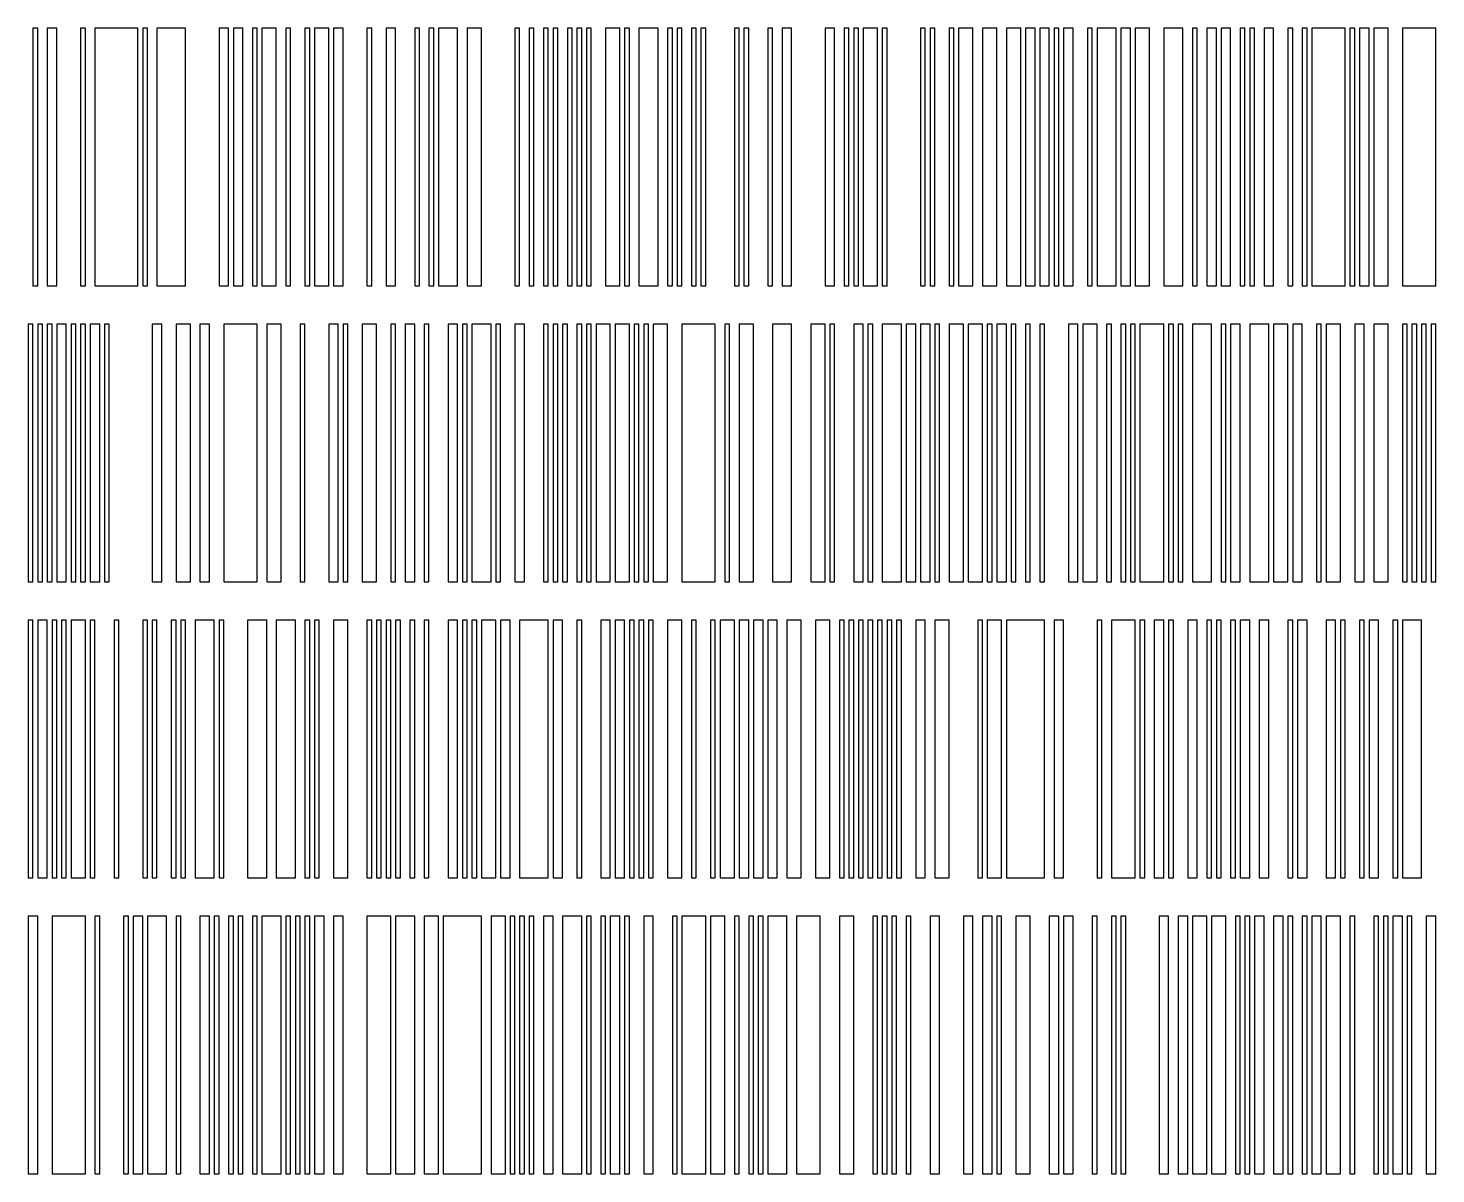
# Model space of a CAD drawing. Header units: metres. Extents: x -130 to 130, y -130 to 130.
# Drawn here: x -130 to -56.2, y -6.5 to 53.5 of the extents above; entities that cross this region are included whole.
import ezdxf

# ---------------------------------------------------------------- set-up
doc = ezdxf.new("R2010")
doc.units = ezdxf.units.M

msp = doc.modelspace()

# ---------------------------------------------------------------- linework, layer by layer
for points in [[(-129.75, 40), (-129.5, 40), (-129.5, 53.5), (-129.75, 53.5), (-129.75, 40)], [(-129, 40), (-128.5, 40), (-128.5, 53.5), (-129, 53.5), (-129, 40)], [(-127.25, 40), (-127, 40), (-127, 53.5), (-127.25, 53.5), (-127.25, 40)], [(-126.5, 40), (-124.25, 40), (-124.25, 53.5), (-126.5, 53.5), (-126.5, 40)], [(-124, 40), (-123.75, 40), (-123.75, 53.5), (-124, 53.5), (-124, 40)], [(-123.25, 40), (-121.75, 40), (-121.75, 53.5), (-123.25, 53.5), (-123.25, 40)], [(-120, 40), (-119.5, 40), (-119.5, 53.5), (-120, 53.5), (-120, 40)], [(-119.25, 40), (-118.75, 40), (-118.75, 53.5), (-119.25, 53.5), (-119.25, 40)], [(-118.25, 40), (-118, 40), (-118, 53.5), (-118.25, 53.5), (-118.25, 40)], [(-117.75, 40), (-117, 40), (-117, 53.5), (-117.75, 53.5), (-117.75, 40)], [(-116.5, 40), (-116.25, 40), (-116.25, 53.5), (-116.5, 53.5), (-116.5, 40)], [(-115.5, 40), (-115.25, 40), (-115.25, 53.5), (-115.5, 53.5), (-115.5, 40)], [(-115, 40), (-114.25, 40), (-114.25, 53.5), (-115, 53.5), (-115, 40)], [(-114, 40), (-113.5, 40), (-113.5, 53.5), (-114, 53.5), (-114, 40)], [(-112.25, 40), (-112, 40), (-112, 53.5), (-112.25, 53.5), (-112.25, 40)], [(-111.25, 40), (-110.75, 40), (-110.75, 53.5), (-111.25, 53.5), (-111.25, 40)], [(-109.75, 40), (-109.5, 40), (-109.5, 53.5), (-109.75, 53.5), (-109.75, 40)], [(-109, 40), (-108.75, 40), (-108.75, 53.5), (-109, 53.5), (-109, 40)], [(-108.5, 40), (-107.5, 40), (-107.5, 53.5), (-108.5, 53.5), (-108.5, 40)], [(-107, 40), (-106.25, 40), (-106.25, 53.5), (-107, 53.5), (-107, 40)], [(-104.5, 40), (-104.25, 40), (-104.25, 53.5), (-104.5, 53.5), (-104.5, 40)], [(-103.75, 40), (-103.5, 40), (-103.5, 53.5), (-103.75, 53.5), (-103.75, 40)], [(-103, 40), (-102.75, 40), (-102.75, 53.5), (-103, 53.5), (-103, 40)], [(-102.5, 40), (-102.25, 40), (-102.25, 53.5), (-102.5, 53.5), (-102.5, 40)], [(-101.75, 40), (-101.5, 40), (-101.5, 53.5), (-101.75, 53.5), (-101.75, 40)], [(-101.25, 40), (-101, 40), (-101, 53.5), (-101.25, 53.5), (-101.25, 40)], [(-100.75, 40), (-100.5, 40), (-100.5, 53.5), (-100.75, 53.5), (-100.75, 40)], [(-99.75, 40), (-99, 40), (-99, 53.5), (-99.75, 53.5), (-99.75, 40)], [(-98.75, 40), (-98.5, 40), (-98.5, 53.5), (-98.75, 53.5), (-98.75, 40)], [(-98, 40), (-97, 40), (-97, 53.5), (-98, 53.5), (-98, 40)], [(-96.5, 40), (-96.25, 40), (-96.25, 53.5), (-96.5, 53.5), (-96.5, 40)], [(-96, 40), (-95.75, 40), (-95.75, 53.5), (-96, 53.5), (-96, 40)], [(-95.25, 40), (-95, 40), (-95, 53.5), (-95.25, 53.5), (-95.25, 40)], [(-94.75, 40), (-94.5, 40), (-94.5, 53.5), (-94.75, 53.5), (-94.75, 40)], [(-93, 40), (-92.75, 40), (-92.75, 53.5), (-93, 53.5), (-93, 40)], [(-92.5, 40), (-92.25, 40), (-92.25, 53.5), (-92.5, 53.5), (-92.5, 40)], [(-91.25, 40), (-91, 40), (-91, 53.5), (-91.25, 53.5), (-91.25, 40)], [(-90.5, 40), (-90, 40), (-90, 53.5), (-90.5, 53.5), (-90.5, 40)], [(-88.25, 40), (-87.75, 40), (-87.75, 53.5), (-88.25, 53.5), (-88.25, 40)], [(-87.25, 40), (-87, 40), (-87, 53.5), (-87.25, 53.5), (-87.25, 40)], [(-86.75, 40), (-86.5, 40), (-86.5, 53.5), (-86.75, 53.5), (-86.75, 40)], [(-86.25, 40), (-85.5, 40), (-85.5, 53.5), (-86.25, 53.5), (-86.25, 40)], [(-85.25, 40), (-85, 40), (-85, 53.5), (-85.25, 53.5), (-85.25, 40)], [(-83.25, 40), (-83, 40), (-83, 53.5), (-83.25, 53.5), (-83.25, 40)], [(-82.75, 40), (-82.5, 40), (-82.5, 53.5), (-82.75, 53.5), (-82.75, 40)], [(-81.75, 40), (-81.5, 40), (-81.5, 53.5), (-81.75, 53.5), (-81.75, 40)], [(-81.25, 40), (-80.5, 40), (-80.5, 53.5), (-81.25, 53.5), (-81.25, 40)], [(-80, 40), (-79.25, 40), (-79.25, 53.5), (-80, 53.5), (-80, 40)], [(-78.75, 40), (-78, 40), (-78, 53.5), (-78.75, 53.5), (-78.75, 40)], [(-77.75, 40), (-77.25, 40), (-77.25, 53.5), (-77.75, 53.5), (-77.75, 40)], [(-77, 40), (-76.5, 40), (-76.5, 53.5), (-77, 53.5), (-77, 40)], [(-76.25, 40), (-76, 40), (-76, 53.5), (-76.25, 53.5), (-76.25, 40)], [(-75.75, 40), (-75.25, 40), (-75.25, 53.5), (-75.75, 53.5), (-75.75, 40)], [(-74.5, 40), (-74.25, 40), (-74.25, 53.5), (-74.5, 53.5), (-74.5, 40)], [(-74, 40), (-73, 40), (-73, 53.5), (-74, 53.5), (-74, 40)], [(-72.75, 40), (-72.25, 40), (-72.25, 53.5), (-72.75, 53.5), (-72.75, 40)], [(-72, 40), (-71.25, 40), (-71.25, 53.5), (-72, 53.5), (-72, 40)], [(-70.5, 40), (-69.5, 40), (-69.5, 53.5), (-70.5, 53.5), (-70.5, 40)], [(-69, 40), (-68.75, 40), (-68.75, 53.5), (-69, 53.5), (-69, 40)], [(-68.25, 40), (-67.75, 40), (-67.75, 53.5), (-68.25, 53.5), (-68.25, 40)], [(-67.5, 40), (-67, 40), (-67, 53.5), (-67.5, 53.5), (-67.5, 40)], [(-66.5, 40), (-66.25, 40), (-66.25, 53.5), (-66.5, 53.5), (-66.5, 40)], [(-66, 40), (-65.75, 40), (-65.75, 53.5), (-66, 53.5), (-66, 40)], [(-65.25, 40), (-64.75, 40), (-64.75, 53.5), (-65.25, 53.5), (-65.25, 40)], [(-64, 40), (-63.75, 40), (-63.75, 53.5), (-64, 53.5), (-64, 40)], [(-63.25, 40), (-63, 40), (-63, 53.5), (-63.25, 53.5), (-63.25, 40)], [(-62.75, 40), (-61, 40), (-61, 53.5), (-62.75, 53.5), (-62.75, 40)], [(-60.75, 40), (-60.5, 40), (-60.5, 53.5), (-60.75, 53.5), (-60.75, 40)], [(-60.25, 40), (-59.75, 40), (-59.75, 53.5), (-60.25, 53.5), (-60.25, 40)], [(-59.5, 40), (-58.75, 40), (-58.75, 53.5), (-59.5, 53.5), (-59.5, 40)], [(-58, 40), (-56.25, 40), (-56.25, 53.5), (-58, 53.5), (-58, 40)], [(-130, 24.5), (-129.75, 24.5), (-129.75, 38), (-130, 38), (-130, 24.5)], [(-129.5, 24.5), (-129.25, 24.5), (-129.25, 38), (-129.5, 38), (-129.5, 24.5)], [(-129, 24.5), (-128.75, 24.5), (-128.75, 38), (-129, 38), (-129, 24.5)], [(-128.5, 24.5), (-128, 24.5), (-128, 38), (-128.5, 38), (-128.5, 24.5)], [(-127.75, 24.5), (-127.5, 24.5), (-127.5, 38), (-127.75, 38), (-127.75, 24.5)], [(-127.25, 24.5), (-127, 24.5), (-127, 38), (-127.25, 38), (-127.25, 24.5)], [(-126.75, 24.5), (-126.25, 24.5), (-126.25, 38), (-126.75, 38), (-126.75, 24.5)], [(-126, 24.5), (-125.75, 24.5), (-125.75, 38), (-126, 38), (-126, 24.5)], [(-123.5, 24.5), (-123, 24.5), (-123, 38), (-123.5, 38), (-123.5, 24.5)], [(-122.25, 24.5), (-121.5, 24.5), (-121.5, 38), (-122.25, 38), (-122.25, 24.5)], [(-121, 24.5), (-120.5, 24.5), (-120.5, 38), (-121, 38), (-121, 24.5)], [(-119.75, 24.5), (-118, 24.5), (-118, 38), (-119.75, 38), (-119.75, 24.5)], [(-117.5, 24.5), (-116.75, 24.5), (-116.75, 38), (-117.5, 38), (-117.5, 24.5)], [(-115.75, 24.5), (-115.5, 24.5), (-115.5, 38), (-115.75, 38), (-115.75, 24.5)], [(-114.25, 24.5), (-113.75, 24.5), (-113.75, 38), (-114.25, 38), (-114.25, 24.5)], [(-113.5, 24.5), (-113.25, 24.5), (-113.25, 38), (-113.5, 38), (-113.5, 24.5)], [(-112.5, 24.5), (-111.75, 24.5), (-111.75, 38), (-112.5, 38), (-112.5, 24.5)], [(-111, 24.5), (-110.75, 24.5), (-110.75, 38), (-111, 38), (-111, 24.5)], [(-110.25, 24.5), (-109.75, 24.5), (-109.75, 38), (-110.25, 38), (-110.25, 24.5)], [(-109.25, 24.5), (-109, 24.5), (-109, 38), (-109.25, 38), (-109.25, 24.5)], [(-108, 24.5), (-107.5, 24.5), (-107.5, 38), (-108, 38), (-108, 24.5)], [(-107.25, 24.5), (-107, 24.5), (-107, 38), (-107.25, 38), (-107.25, 24.5)], [(-106.75, 24.5), (-105.75, 24.5), (-105.75, 38), (-106.75, 38), (-106.75, 24.5)], [(-105.5, 24.5), (-105.25, 24.5), (-105.25, 38), (-105.5, 38), (-105.5, 24.5)], [(-104.5, 24.5), (-104, 24.5), (-104, 38), (-104.5, 38), (-104.5, 24.5)], [(-103, 24.5), (-102.75, 24.5), (-102.75, 38), (-103, 38), (-103, 24.5)], [(-102.5, 24.5), (-102.25, 24.5), (-102.25, 38), (-102.5, 38), (-102.5, 24.5)], [(-102, 24.5), (-101.75, 24.5), (-101.75, 38), (-102, 38), (-102, 24.5)], [(-101.25, 24.5), (-101, 24.5), (-101, 38), (-101.25, 38), (-101.25, 24.5)], [(-100.75, 24.5), (-100.5, 24.5), (-100.5, 38), (-100.75, 38), (-100.75, 24.5)], [(-100.25, 24.5), (-99.5, 24.5), (-99.5, 38), (-100.25, 38), (-100.25, 24.5)], [(-99.25, 24.5), (-98.5, 24.5), (-98.5, 38), (-99.25, 38), (-99.25, 24.5)], [(-98.25, 24.5), (-98, 24.5), (-98, 38), (-98.25, 38), (-98.25, 24.5)], [(-97.75, 24.5), (-97.5, 24.5), (-97.5, 38), (-97.75, 38), (-97.75, 24.5)], [(-97.25, 24.5), (-96.5, 24.5), (-96.5, 38), (-97.25, 38), (-97.25, 24.5)], [(-95.75, 24.5), (-94, 24.5), (-94, 38), (-95.75, 38), (-95.75, 24.5)], [(-93.5, 24.5), (-93.25, 24.5), (-93.25, 38), (-93.5, 38), (-93.5, 24.5)], [(-92.75, 24.5), (-92, 24.5), (-92, 38), (-92.75, 38), (-92.75, 24.5)], [(-91, 24.5), (-90, 24.5), (-90, 38), (-91, 38), (-91, 24.5)], [(-89, 24.5), (-88.25, 24.5), (-88.25, 38), (-89, 38), (-89, 24.5)], [(-88, 24.5), (-87.75, 24.5), (-87.75, 38), (-88, 38), (-88, 24.5)], [(-86.75, 24.5), (-86.25, 24.5), (-86.25, 38), (-86.75, 38), (-86.75, 24.5)], [(-86, 24.5), (-85.75, 24.5), (-85.75, 38), (-86, 38), (-86, 24.5)], [(-85.25, 24.5), (-84.25, 24.5), (-84.25, 38), (-85.25, 38), (-85.25, 24.5)], [(-84, 24.5), (-83.5, 24.5), (-83.5, 38), (-84, 38), (-84, 24.5)], [(-83.25, 24.5), (-82.75, 24.5), (-82.75, 38), (-83.25, 38), (-83.25, 24.5)], [(-82.5, 24.5), (-82.25, 24.5), (-82.25, 38), (-82.5, 38), (-82.5, 24.5)], [(-81.75, 24.5), (-81, 24.5), (-81, 38), (-81.75, 38), (-81.75, 24.5)], [(-80.75, 24.5), (-80, 24.5), (-80, 38), (-80.75, 38), (-80.75, 24.5)], [(-79.75, 24.5), (-79.5, 24.5), (-79.5, 38), (-79.75, 38), (-79.75, 24.5)], [(-79.25, 24.5), (-78.75, 24.5), (-78.75, 38), (-79.25, 38), (-79.25, 24.5)], [(-78.5, 24.5), (-78.25, 24.5), (-78.25, 38), (-78.5, 38), (-78.5, 24.5)], [(-77.75, 24.5), (-77.5, 24.5), (-77.5, 38), (-77.75, 38), (-77.75, 24.5)], [(-77, 24.5), (-76.75, 24.5), (-76.75, 38), (-77, 38), (-77, 24.5)], [(-75.5, 24.5), (-75, 24.5), (-75, 38), (-75.5, 38), (-75.5, 24.5)], [(-74.75, 24.5), (-74, 24.5), (-74, 38), (-74.75, 38), (-74.75, 24.5)], [(-73.5, 24.5), (-73.25, 24.5), (-73.25, 38), (-73.5, 38), (-73.5, 24.5)], [(-72.75, 24.5), (-72.5, 24.5), (-72.5, 38), (-72.75, 38), (-72.75, 24.5)], [(-72.25, 24.5), (-72, 24.5), (-72, 38), (-72.25, 38), (-72.25, 24.5)], [(-71.75, 24.5), (-70.5, 24.5), (-70.5, 38), (-71.75, 38), (-71.75, 24.5)], [(-70.25, 24.5), (-70, 24.5), (-70, 38), (-70.25, 38), (-70.25, 24.5)], [(-69.75, 24.5), (-69.5, 24.5), (-69.5, 38), (-69.75, 38), (-69.75, 24.5)], [(-69, 24.5), (-68, 24.5), (-68, 38), (-69, 38), (-69, 24.5)], [(-67.5, 24.5), (-67.25, 24.5), (-67.25, 38), (-67.5, 38), (-67.5, 24.5)], [(-67, 24.5), (-66.5, 24.5), (-66.5, 38), (-67, 38), (-67, 24.5)], [(-66, 24.5), (-65, 24.5), (-65, 38), (-66, 38), (-66, 24.5)], [(-64.75, 24.5), (-64, 24.5), (-64, 38), (-64.75, 38), (-64.75, 24.5)], [(-63.75, 24.5), (-63.25, 24.5), (-63.25, 38), (-63.75, 38), (-63.75, 24.5)], [(-62.5, 24.5), (-62.25, 24.5), (-62.25, 38), (-62.5, 38), (-62.5, 24.5)], [(-62, 24.5), (-61.25, 24.5), (-61.25, 38), (-62, 38), (-62, 24.5)], [(-60.5, 24.5), (-60, 24.5), (-60, 38), (-60.5, 38), (-60.5, 24.5)], [(-59.5, 24.5), (-58.75, 24.5), (-58.75, 38), (-59.5, 38), (-59.5, 24.5)], [(-58, 24.5), (-57.75, 24.5), (-57.75, 38), (-58, 38), (-58, 24.5)], [(-57.5, 24.5), (-57.25, 24.5), (-57.25, 38), (-57.5, 38), (-57.5, 24.5)], [(-57, 24.5), (-56.75, 24.5), (-56.75, 38), (-57, 38), (-57, 24.5)], [(-56.5, 24.5), (-56.25, 24.5), (-56.25, 38), (-56.5, 38), (-56.5, 24.5)], [(-130, 9), (-129.75, 9), (-129.75, 22.5), (-130, 22.5), (-130, 9)], [(-129.5, 9), (-129, 9), (-129, 22.5), (-129.5, 22.5), (-129.5, 9)], [(-128.75, 9), (-128.5, 9), (-128.5, 22.5), (-128.75, 22.5), (-128.75, 9)], [(-128.25, 9), (-128, 9), (-128, 22.5), (-128.25, 22.5), (-128.25, 9)], [(-127.75, 9), (-127, 9), (-127, 22.5), (-127.75, 22.5), (-127.75, 9)], [(-126.75, 9), (-126.5, 9), (-126.5, 22.5), (-126.75, 22.5), (-126.75, 9)], [(-125.5, 9), (-125.25, 9), (-125.25, 22.5), (-125.5, 22.5), (-125.5, 9)], [(-124, 9), (-123.75, 9), (-123.75, 22.5), (-124, 22.5), (-124, 9)], [(-123.5, 9), (-123.25, 9), (-123.25, 22.5), (-123.5, 22.5), (-123.5, 9)], [(-122.5, 9), (-122.25, 9), (-122.25, 22.5), (-122.5, 22.5), (-122.5, 9)], [(-122, 9), (-121.75, 9), (-121.75, 22.5), (-122, 22.5), (-122, 9)], [(-121.25, 9), (-120.25, 9), (-120.25, 22.5), (-121.25, 22.5), (-121.25, 9)], [(-120, 9), (-119.75, 9), (-119.75, 22.5), (-120, 22.5), (-120, 9)], [(-118.5, 9), (-117.5, 9), (-117.5, 22.5), (-118.5, 22.5), (-118.5, 9)], [(-117, 9), (-116, 9), (-116, 22.5), (-117, 22.5), (-117, 9)], [(-115.5, 9), (-115.25, 9), (-115.25, 22.5), (-115.5, 22.5), (-115.5, 9)], [(-115, 9), (-114.75, 9), (-114.75, 22.5), (-115, 22.5), (-115, 9)], [(-114, 9), (-113.25, 9), (-113.25, 22.5), (-114, 22.5), (-114, 9)], [(-112.25, 9), (-112, 9), (-112, 22.5), (-112.25, 22.5), (-112.25, 9)], [(-111.75, 9), (-111.5, 9), (-111.5, 22.5), (-111.75, 22.5), (-111.75, 9)], [(-111.25, 9), (-111, 9), (-111, 22.5), (-111.25, 22.5), (-111.25, 9)], [(-110.75, 9), (-110.5, 9), (-110.5, 22.5), (-110.75, 22.5), (-110.75, 9)], [(-110, 9), (-109.75, 9), (-109.75, 22.5), (-110, 22.5), (-110, 9)], [(-109.25, 9), (-109, 9), (-109, 22.5), (-109.25, 22.5), (-109.25, 9)], [(-108, 9), (-107.5, 9), (-107.5, 22.5), (-108, 22.5), (-108, 9)], [(-107.25, 9), (-107, 9), (-107, 22.5), (-107.25, 22.5), (-107.25, 9)], [(-106.75, 9), (-106.5, 9), (-106.5, 22.5), (-106.75, 22.5), (-106.75, 9)], [(-106.25, 9), (-105.5, 9), (-105.5, 22.5), (-106.25, 22.5), (-106.25, 9)], [(-105.25, 9), (-104.75, 9), (-104.75, 22.5), (-105.25, 22.5), (-105.25, 9)], [(-104.25, 9), (-102.75, 9), (-102.75, 22.5), (-104.25, 22.5), (-104.25, 9)], [(-102.5, 9), (-102, 9), (-102, 22.5), (-102.5, 22.5), (-102.5, 9)], [(-101.25, 9), (-101, 9), (-101, 22.5), (-101.25, 22.5), (-101.25, 9)], [(-100, 9), (-99.5, 9), (-99.5, 22.5), (-100, 22.5), (-100, 9)], [(-99.25, 9), (-98.75, 9), (-98.75, 22.5), (-99.25, 22.5), (-99.25, 9)], [(-98.5, 9), (-98.25, 9), (-98.25, 22.5), (-98.5, 22.5), (-98.5, 9)], [(-98, 9), (-97.75, 9), (-97.75, 22.5), (-98, 22.5), (-98, 9)], [(-97.5, 9), (-97.25, 9), (-97.25, 22.5), (-97.5, 22.5), (-97.5, 9)], [(-96.5, 9), (-95.75, 9), (-95.75, 22.5), (-96.5, 22.5), (-96.5, 9)], [(-95.25, 9), (-95, 9), (-95, 22.5), (-95.25, 22.5), (-95.25, 9)], [(-94.25, 9), (-94, 9), (-94, 22.5), (-94.25, 22.5), (-94.25, 9)], [(-93.75, 9), (-93, 9), (-93, 22.5), (-93.75, 22.5), (-93.75, 9)], [(-92.75, 9), (-92.25, 9), (-92.25, 22.5), (-92.75, 22.5), (-92.75, 9)], [(-92, 9), (-91.5, 9), (-91.5, 22.5), (-92, 22.5), (-92, 9)], [(-91.25, 9), (-90.75, 9), (-90.75, 22.5), (-91.25, 22.5), (-91.25, 9)], [(-90.25, 9), (-89.5, 9), (-89.5, 22.5), (-90.25, 22.5), (-90.25, 9)], [(-88.75, 9), (-88, 9), (-88, 22.5), (-88.75, 22.5), (-88.75, 9)], [(-87.5, 9), (-87.25, 9), (-87.25, 22.5), (-87.5, 22.5), (-87.5, 9)], [(-87, 9), (-86.75, 9), (-86.75, 22.5), (-87, 22.5), (-87, 9)], [(-86.5, 9), (-86.25, 9), (-86.25, 22.5), (-86.5, 22.5), (-86.5, 9)], [(-86, 9), (-85.75, 9), (-85.75, 22.5), (-86, 22.5), (-86, 9)], [(-85.5, 9), (-85.25, 9), (-85.25, 22.5), (-85.5, 22.5), (-85.5, 9)], [(-85, 9), (-84.75, 9), (-84.75, 22.5), (-85, 22.5), (-85, 9)], [(-84.5, 9), (-84.25, 9), (-84.25, 22.5), (-84.5, 22.5), (-84.5, 9)], [(-83.5, 9), (-83, 9), (-83, 22.5), (-83.5, 22.5), (-83.5, 9)], [(-82.5, 9), (-81.75, 9), (-81.75, 22.5), (-82.5, 22.5), (-82.5, 9)], [(-80.25, 9), (-80, 9), (-80, 22.5), (-80.25, 22.5), (-80.25, 9)], [(-79.75, 9), (-79, 9), (-79, 22.5), (-79.75, 22.5), (-79.75, 9)], [(-78.75, 9), (-76.75, 9), (-76.75, 22.5), (-78.75, 22.5), (-78.75, 9)], [(-76.25, 9), (-75.75, 9), (-75.75, 22.5), (-76.25, 22.5), (-76.25, 9)], [(-74, 9), (-73.75, 9), (-73.75, 22.5), (-74, 22.5), (-74, 9)], [(-73.25, 9), (-72, 9), (-72, 22.5), (-73.25, 22.5), (-73.25, 9)], [(-71.75, 9), (-71.5, 9), (-71.5, 22.5), (-71.75, 22.5), (-71.75, 9)], [(-71, 9), (-70.5, 9), (-70.5, 22.5), (-71, 22.5), (-71, 9)], [(-70.25, 9), (-70, 9), (-70, 22.5), (-70.25, 22.5), (-70.25, 9)], [(-69.25, 9), (-68.75, 9), (-68.75, 22.5), (-69.25, 22.5), (-69.25, 9)], [(-68.25, 9), (-68, 9), (-68, 22.5), (-68.25, 22.5), (-68.25, 9)], [(-67.75, 9), (-67.5, 9), (-67.5, 22.5), (-67.75, 22.5), (-67.75, 9)], [(-67, 9), (-66.75, 9), (-66.75, 22.5), (-67, 22.5), (-67, 9)], [(-66.5, 9), (-66, 9), (-66, 22.5), (-66.5, 22.5), (-66.5, 9)], [(-65.5, 9), (-65, 9), (-65, 22.5), (-65.5, 22.5), (-65.5, 9)], [(-64, 9), (-63.75, 9), (-63.75, 22.5), (-64, 22.5), (-64, 9)], [(-63.5, 9), (-63, 9), (-63, 22.5), (-63.5, 22.5), (-63.5, 9)], [(-62, 9), (-61.5, 9), (-61.5, 22.5), (-62, 22.5), (-62, 9)], [(-61.25, 9), (-61, 9), (-61, 22.5), (-61.25, 22.5), (-61.25, 9)], [(-60.25, 9), (-60, 9), (-60, 22.5), (-60.25, 22.5), (-60.25, 9)], [(-59.75, 9), (-59.25, 9), (-59.25, 22.5), (-59.75, 22.5), (-59.75, 9)], [(-58.5, 9), (-58.25, 9), (-58.25, 22.5), (-58.5, 22.5), (-58.5, 9)], [(-58, 9), (-57, 9), (-57, 22.5), (-58, 22.5), (-58, 9)], [(-130, -6.5), (-129.5, -6.5), (-129.5, 7), (-130, 7), (-130, -6.5)], [(-128.75, -6.5), (-127, -6.5), (-127, 7), (-128.75, 7), (-128.75, -6.5)], [(-126.5, -6.5), (-126.25, -6.5), (-126.25, 7), (-126.5, 7), (-126.5, -6.5)], [(-125, -6.5), (-124.75, -6.5), (-124.75, 7), (-125, 7), (-125, -6.5)], [(-124.5, -6.5), (-124, -6.5), (-124, 7), (-124.5, 7), (-124.5, -6.5)], [(-123.75, -6.5), (-122.75, -6.5), (-122.75, 7), (-123.75, 7), (-123.75, -6.5)], [(-122.25, -6.5), (-122, -6.5), (-122, 7), (-122.25, 7), (-122.25, -6.5)], [(-121, -6.5), (-120.5, -6.5), (-120.5, 7), (-121, 7), (-121, -6.5)], [(-120.25, -6.5), (-120, -6.5), (-120, 7), (-120.25, 7), (-120.25, -6.5)], [(-119.5, -6.5), (-119.25, -6.5), (-119.25, 7), (-119.5, 7), (-119.5, -6.5)], [(-119, -6.5), (-118.75, -6.5), (-118.75, 7), (-119, 7), (-119, -6.5)], [(-118.25, -6.5), (-118, -6.5), (-118, 7), (-118.25, 7), (-118.25, -6.5)], [(-117.75, -6.5), (-116.75, -6.5), (-116.75, 7), (-117.75, 7), (-117.75, -6.5)], [(-116.5, -6.5), (-116.25, -6.5), (-116.25, 7), (-116.5, 7), (-116.5, -6.5)], [(-116, -6.5), (-115.75, -6.5), (-115.75, 7), (-116, 7), (-116, -6.5)], [(-115.5, -6.5), (-115.25, -6.5), (-115.25, 7), (-115.5, 7), (-115.5, -6.5)], [(-115, -6.5), (-114.5, -6.5), (-114.5, 7), (-115, 7), (-115, -6.5)], [(-114, -6.5), (-113.5, -6.5), (-113.5, 7), (-114, 7), (-114, -6.5)], [(-112.25, -6.5), (-111, -6.5), (-111, 7), (-112.25, 7), (-112.25, -6.5)], [(-110.75, -6.5), (-109.75, -6.5), (-109.75, 7), (-110.75, 7), (-110.75, -6.5)], [(-109.25, -6.5), (-108.5, -6.5), (-108.5, 7), (-109.25, 7), (-109.25, -6.5)], [(-108.25, -6.5), (-106.25, -6.5), (-106.25, 7), (-108.25, 7), (-108.25, -6.5)], [(-105.75, -6.5), (-105, -6.5), (-105, 7), (-105.75, 7), (-105.75, -6.5)], [(-104.75, -6.5), (-104.5, -6.5), (-104.5, 7), (-104.75, 7), (-104.75, -6.5)], [(-104.25, -6.5), (-104, -6.5), (-104, 7), (-104.25, 7), (-104.25, -6.5)], [(-103.75, -6.5), (-103.5, -6.5), (-103.5, 7), (-103.75, 7), (-103.75, -6.5)], [(-103, -6.5), (-102.5, -6.5), (-102.5, 7), (-103, 7), (-103, -6.5)], [(-102, -6.5), (-101, -6.5), (-101, 7), (-102, 7), (-102, -6.5)], [(-100.75, -6.5), (-100.5, -6.5), (-100.5, 7), (-100.75, 7), (-100.75, -6.5)], [(-100, -6.5), (-99.75, -6.5), (-99.75, 7), (-100, 7), (-100, -6.5)], [(-99.5, -6.5), (-99, -6.5), (-99, 7), (-99.5, 7), (-99.5, -6.5)], [(-98.75, -6.5), (-98.5, -6.5), (-98.5, 7), (-98.75, 7), (-98.75, -6.5)], [(-97.75, -6.5), (-97.25, -6.5), (-97.25, 7), (-97.75, 7), (-97.75, -6.5)], [(-96.25, -6.5), (-96, -6.5), (-96, 7), (-96.25, 7), (-96.25, -6.5)], [(-95.75, -6.5), (-94.5, -6.5), (-94.5, 7), (-95.75, 7), (-95.75, -6.5)], [(-94.25, -6.5), (-93.5, -6.5), (-93.5, 7), (-94.25, 7), (-94.25, -6.5)], [(-93, -6.5), (-92.75, -6.5), (-92.75, 7), (-93, 7), (-93, -6.5)], [(-92.25, -6.5), (-92, -6.5), (-92, 7), (-92.25, 7), (-92.25, -6.5)], [(-91.75, -6.5), (-91.5, -6.5), (-91.5, 7), (-91.75, 7), (-91.75, -6.5)], [(-91.25, -6.5), (-90.25, -6.5), (-90.25, 7), (-91.25, 7), (-91.25, -6.5)], [(-89.75, -6.5), (-88.5, -6.5), (-88.5, 7), (-89.75, 7), (-89.75, -6.5)], [(-87.5, -6.5), (-86.75, -6.5), (-86.75, 7), (-87.5, 7), (-87.5, -6.5)], [(-85.75, -6.5), (-85.5, -6.5), (-85.5, 7), (-85.75, 7), (-85.75, -6.5)], [(-85.25, -6.5), (-85, -6.5), (-85, 7), (-85.25, 7), (-85.25, -6.5)], [(-84.75, -6.5), (-84.5, -6.5), (-84.5, 7), (-84.75, 7), (-84.75, -6.5)], [(-84, -6.5), (-83.75, -6.5), (-83.75, 7), (-84, 7), (-84, -6.5)], [(-82.75, -6.5), (-82.25, -6.5), (-82.25, 7), (-82.75, 7), (-82.75, -6.5)], [(-81, -6.5), (-80.5, -6.5), (-80.5, 7), (-81, 7), (-81, -6.5)], [(-80, -6.5), (-79.5, -6.5), (-79.5, 7), (-80, 7), (-80, -6.5)], [(-79.25, -6.5), (-79, -6.5), (-79, 7), (-79.25, 7), (-79.25, -6.5)], [(-78.25, -6.5), (-77.5, -6.5), (-77.5, 7), (-78.25, 7), (-78.25, -6.5)], [(-76.5, -6.5), (-76, -6.5), (-76, 7), (-76.5, 7), (-76.5, -6.5)], [(-75.75, -6.5), (-75.25, -6.5), (-75.25, 7), (-75.75, 7), (-75.75, -6.5)], [(-74.25, -6.5), (-74, -6.5), (-74, 7), (-74.25, 7), (-74.25, -6.5)], [(-73.25, -6.5), (-73, -6.5), (-73, 7), (-73.25, 7), (-73.25, -6.5)], [(-72.75, -6.5), (-72.5, -6.5), (-72.5, 7), (-72.75, 7), (-72.75, -6.5)], [(-70.75, -6.5), (-70.25, -6.5), (-70.25, 7), (-70.75, 7), (-70.75, -6.5)], [(-69.75, -6.5), (-69.25, -6.5), (-69.25, 7), (-69.75, 7), (-69.75, -6.5)], [(-69, -6.5), (-68.25, -6.5), (-68.25, 7), (-69, 7), (-69, -6.5)], [(-68, -6.5), (-67.25, -6.5), (-67.25, 7), (-68, 7), (-68, -6.5)], [(-66.75, -6.5), (-66.5, -6.5), (-66.5, 7), (-66.75, 7), (-66.75, -6.5)], [(-66.25, -6.5), (-66, -6.5), (-66, 7), (-66.25, 7), (-66.25, -6.5)], [(-65.75, -6.5), (-65.25, -6.5), (-65.25, 7), (-65.75, 7), (-65.75, -6.5)], [(-64.75, -6.5), (-64.25, -6.5), (-64.25, 7), (-64.75, 7), (-64.75, -6.5)], [(-64, -6.5), (-63.75, -6.5), (-63.75, 7), (-64, 7), (-64, -6.5)], [(-63.25, -6.5), (-63, -6.5), (-63, 7), (-63.25, 7), (-63.25, -6.5)], [(-62.75, -6.5), (-62.25, -6.5), (-62.25, 7), (-62.75, 7), (-62.75, -6.5)], [(-62, -6.5), (-61.25, -6.5), (-61.25, 7), (-62, 7), (-62, -6.5)], [(-60.75, -6.5), (-60.5, -6.5), (-60.5, 7), (-60.75, 7), (-60.75, -6.5)], [(-59.5, -6.5), (-59.25, -6.5), (-59.25, 7), (-59.5, 7), (-59.5, -6.5)], [(-59, -6.5), (-58.75, -6.5), (-58.75, 7), (-59, 7), (-59, -6.5)], [(-58.5, -6.5), (-58, -6.5), (-58, 7), (-58.5, 7), (-58.5, -6.5)], [(-57.75, -6.5), (-57.5, -6.5), (-57.5, 7), (-57.75, 7), (-57.75, -6.5)], [(-56.75, -6.5), (-56.25, -6.5), (-56.25, 7), (-56.75, 7), (-56.75, -6.5)]]:
    msp.add_lwpolyline(points, close=True)

doc.saveas('drawing.dxf')
